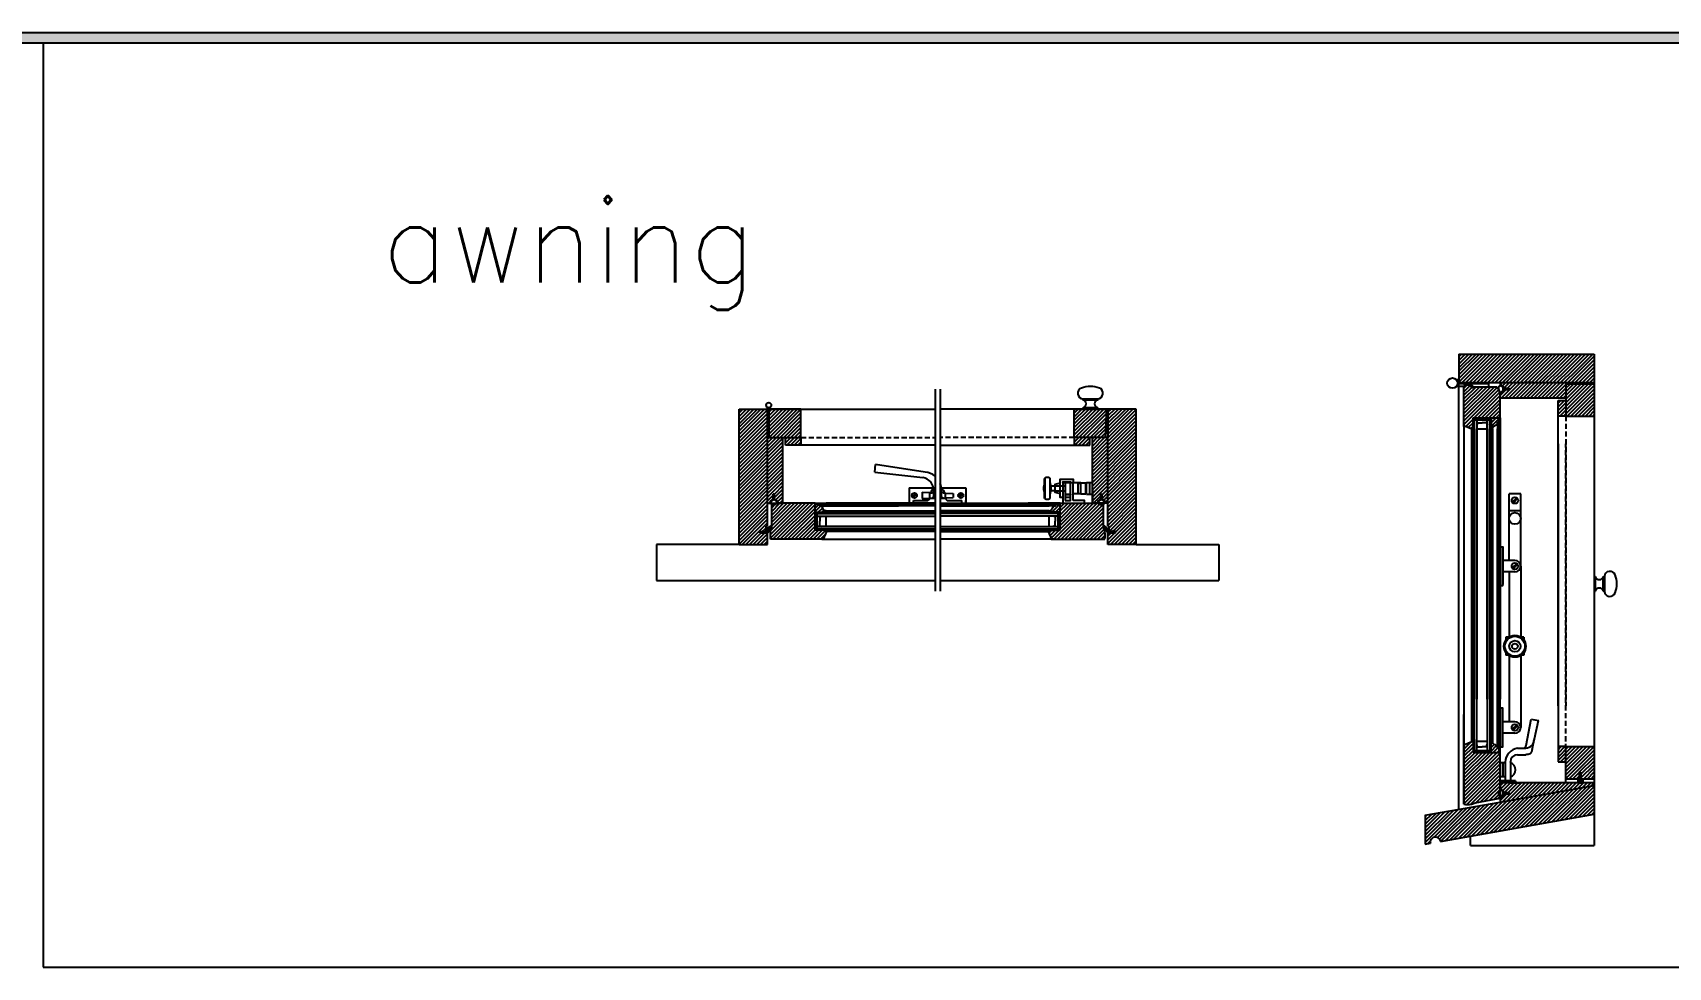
# Model space of a CAD drawing. Header units: inches. Extents: x 1985 to 11287, y 379 to 3234.
# Drawn here: x 8912.1 to 8991.4, y 1467.2 to 1512.5 of the extents above; entities that cross this region are included whole.
import ezdxf

# ---------------------------------------------------------------- set-up
doc = ezdxf.new("R2010")
doc.units = ezdxf.units.IN
doc.header["$MEASUREMENT"] = 0
doc.linetypes.add('HIDDEN', pattern=[0.375, 0.25, -0.125])
for name, color, linetype in [('detail 99', 30, 'CONTINUOUS'), ('glass 99', 6, 'CONTINUOUS'), ('glazing tape 99', 7, 'CONTINUOUS'), ('hardware 99', 94, 'CONTINUOUS'), ('hatch 99', 1, 'CONTINUOUS'), ('screen 99', 4, 'CONTINUOUS'), ('separation 99', 3, 'CONTINUOUS'), ('weatherstripping 99', 5, 'CONTINUOUS'), ('wood detail 99', 7, 'CONTINUOUS')]:
    doc.layers.add(name, color=color, linetype=linetype)
doc.styles.get("Standard").update_dxf_attribs({"font": 'txt.shx', "width": 0.8})
pattern_1 = [(45, (8568.73304, 1927.68147), (-0.088388348, 0.088388348), [])]

msp = doc.modelspace()

# ---------------------------------------------------------------- hatches: boundary and pattern name
at = {"layer": 'glazing tape 99'}
h = msp.add_hatch(color=256, dxfattribs=at)
h.paths.add_polyline_path([(8981.984291, 1493.281457), (8981.921791, 1493.281457), (8981.921791, 1493.817172), (8981.984291, 1493.817172)])
h.paths.add_polyline_path([(8982.796791, 1493.281457), (8982.734291, 1493.281457), (8982.734291, 1493.817172), (8982.796791, 1493.817172)])
h = msp.add_hatch(color=256, dxfattribs=at)
h.paths.add_polyline_path([(8950.568414, 1489.244117), (8950.068414, 1489.244117), (8950.068414, 1489.181617), (8950.12645, 1489.181617), (8950.568414, 1489.181617)])
h.paths.add_polyline_path([(8950.595214, 1488.431617), (8950.12645, 1488.431617), (8950.095214, 1488.431617), (8950.095214, 1488.369117), (8950.595214, 1488.369117)])
h = msp.add_hatch(color=256, dxfattribs=at)
h.paths.add_polyline_path([(8961.871927, 1489.244117), (8961.371927, 1489.244117), (8961.371927, 1489.181617), (8961.813892, 1489.181617), (8961.871927, 1489.181617)])
h.paths.add_polyline_path([(8961.845127, 1488.431617), (8961.813892, 1488.431617), (8961.345127, 1488.431617), (8961.345127, 1488.369117), (8961.845127, 1488.369117)])
h = msp.add_hatch(color=256, dxfattribs=at)
h.paths.add_polyline_path([(8981.984291, 1478.131575), (8981.921791, 1478.131575), (8981.921791, 1477.595861), (8981.984291, 1477.595861)])
h.paths.add_polyline_path([(8982.796791, 1478.131575), (8982.734291, 1478.131575), (8982.734291, 1477.595861), (8982.796791, 1477.595861)])
at = {"layer": 'hatch 99'}
h = msp.add_hatch(dxfattribs=at)
h.set_pattern_fill('ANSI31', color=256, style=0)
h.set_pattern_definition(pattern_1)
h.paths.add_polyline_path([(8987.796791, 1496.906457), (8981.234291, 1496.906457), (8981.234291, 1495.531457), (8987.796791, 1495.531457)])
h.paths.add_polyline_path([(8986.421791, 1495.531457), (8983.234291, 1495.531457), (8983.234291, 1495.406457, -0.365977382), (8983.419169, 1495.250207), (8983.671791, 1495.250207), (8983.671791, 1495.187707), (8983.419169, 1495.187707, -0.365977382), (8983.234291, 1495.031457), (8983.234291, 1494.781457), (8986.421791, 1494.781457)])
h.paths.add_polyline_path([(8983.234291, 1494.947766, 0.060097207), (8983.219948, 1495.066666, -0.177474085), (8983.186979, 1495.094293, -0.13232149), (8983.153681, 1495.220002, 0.068181273), (8983.06501, 1495.322766), (8981.928081, 1495.322766, -0.358681487), (8981.926119, 1495.302522), (8981.914153, 1495.290556, -0.35180203), (8981.894236, 1495.28838), (8981.709468, 1495.406216, 0.033177957), (8981.664095, 1495.404838, 0.035496617), (8981.484291, 1495.387772), (8981.484291, 1493.442172), (8981.859291, 1493.281457), (8981.921791, 1493.281457), (8981.921791, 1493.817172), (8983.234291, 1493.817172)])
h.paths.add_polyline_path([(8983.171791, 1493.817172), (8982.796791, 1493.817172), (8982.796791, 1493.281457), (8982.859291, 1493.281457, -0.375199902), (8982.984291, 1493.437707, 0.350781059), (8983.109291, 1493.580835), (8983.109291, 1493.593957), (8983.171791, 1493.593957)])
h = msp.add_hatch(dxfattribs=at)
h.set_pattern_fill('ANSI31', color=256, style=0)
h.set_pattern_definition(pattern_1)
h.paths.add_polyline_path([(8987.796791, 1495.468957), (8986.421791, 1495.468957), (8986.421791, 1493.906457), (8987.796791, 1493.906457)])
h.paths.add_polyline_path([(8986.421791, 1494.656457), (8986.046791, 1494.656457), (8986.046791, 1493.906457), (8986.421791, 1493.906457)])
h = msp.add_hatch(dxfattribs=at)
h.set_pattern_fill('ANSI31', color=256, style=0)
h.set_pattern_definition(pattern_1)
h.paths.add_polyline_path([(8948.470214, 1492.869117), (8947.720214, 1492.869117), (8947.720214, 1489.681617), (8947.845214, 1489.681617, -0.365977382), (8948.001464, 1489.866495), (8948.001464, 1490.119117), (8948.063964, 1490.119117), (8948.063964, 1489.866495, -0.365977382), (8948.220214, 1489.681617), (8948.470214, 1489.681617)])
h.paths.add_polyline_path([(8947.720214, 1494.244117), (8946.345214, 1494.244117), (8946.345214, 1487.681617), (8947.720214, 1487.681617), (8947.720214, 1488.244117), (8947.345214, 1488.244117), (8947.345214, 1488.314117), (8947.657714, 1488.314117), (8947.657714, 1488.564117), (8947.720214, 1488.564117)])
h = msp.add_hatch(dxfattribs=at)
h.set_pattern_fill('ANSI31', color=256, style=0)
h.set_pattern_definition(pattern_1)
h.paths.add_polyline_path([(8949.345214, 1492.869117), (8948.595214, 1492.869117), (8948.595214, 1492.494117), (8949.345214, 1492.494117)])
h.paths.add_polyline_path([(8949.345214, 1494.244117), (8947.782714, 1494.244117), (8947.782714, 1492.869117), (8948.470214, 1492.869117), (8949.345214, 1492.869117)])
h = msp.add_hatch(dxfattribs=at)
h.set_pattern_fill('ANSI31', color=256, style=0)
h.set_pattern_definition(pattern_1)
h.paths.add_polyline_path([(8964.15764, 1494.244117), (8963.595127, 1494.244117), (8962.595127, 1494.244117), (8962.595127, 1492.869117), (8964.08558, 1492.869117)])
h.paths.add_polyline_path([(8963.345127, 1492.869117), (8962.595127, 1492.869117), (8962.595127, 1492.494117), (8963.345127, 1492.494117)])
h = msp.add_hatch(dxfattribs=at)
h.set_pattern_fill('ANSI31', color=256, style=0)
h.set_pattern_definition(pattern_1)
h.paths.add_polyline_path([(8964.220127, 1492.869117), (8963.470127, 1492.869117), (8963.470127, 1489.681617), (8963.720127, 1489.681617, -0.365977382), (8963.876377, 1489.866495), (8963.876377, 1490.119117), (8963.938877, 1490.119117), (8963.938877, 1489.866495, -0.365977382), (8964.095127, 1489.681617), (8964.220127, 1489.681617)])
h.paths.add_polyline_path([(8965.595127, 1494.244117), (8964.220127, 1494.244117), (8964.220127, 1488.564117), (8964.282627, 1488.564117), (8964.282627, 1488.314117), (8964.595127, 1488.314117), (8964.595127, 1488.244117), (8964.220127, 1488.244117), (8964.220127, 1487.681617), (8965.595127, 1487.681617)])
h = msp.add_hatch(dxfattribs=at)
h.set_pattern_fill('ANSI31', color=256, style=0)
h.set_pattern_definition(pattern_1)
h.paths.add_polyline_path([(8950.255914, 1489.556617), (8950.255914, 1489.619117), (8950.0327, 1489.619117), (8950.0327, 1489.244117), (8950.568414, 1489.244117), (8950.568414, 1489.306617, -0.375199902), (8950.412164, 1489.431617, 0.375199902)], flags=17)
h.paths.add_polyline_path([(8950.0327, 1489.681617), (8948.157714, 1489.681617), (8947.927205, 1489.681617), (8947.927205, 1488.490583, 0.140663333), (8947.846833, 1488.111421, 0.035496617), (8947.8639, 1487.931617), (8950.4345, 1487.931617), (8950.595214, 1488.306617), (8950.595214, 1488.369117), (8950.0327, 1488.369117)])
h = msp.add_hatch(dxfattribs=at)
h.set_pattern_fill('ANSI31', color=256, style=0)
h.set_pattern_definition(pattern_1)
h.paths.add_polyline_path([(8964.011422, 1489.681617), (8963.470127, 1489.681617), (8963.370127, 1489.681617), (8961.907642, 1489.681617), (8961.907642, 1488.369117), (8961.345127, 1488.369117), (8961.345127, 1488.306617), (8961.505842, 1487.931617), (8961.586199, 1487.931617), (8964.076442, 1487.931617, 0.035496617), (8964.093508, 1488.111421, 0.141983173), (8964.011422, 1488.49379)])
h.paths.add_polyline_path([(8961.907642, 1489.619117), (8961.684427, 1489.619117), (8961.684427, 1489.556617), (8961.671305, 1489.556617, 0.350781059), (8961.528177, 1489.431617, -0.375199902), (8961.371927, 1489.306617), (8961.371927, 1489.244117), (8961.907642, 1489.244117)], flags=17)
h = msp.add_hatch(dxfattribs=at)
h.set_pattern_fill('ANSI31', color=256, style=0)
h.set_pattern_definition(pattern_1)
h.paths.add_polyline_path([(8986.421791, 1477.883708), (8986.046791, 1477.883708), (8986.046791, 1477.133708), (8986.421791, 1477.133708)])
h.paths.add_polyline_path([(8987.796791, 1477.883708), (8986.421791, 1477.883708), (8986.421791, 1476.321208), (8987.061407, 1476.321208), (8987.061407, 1476.633704), (8987.155407, 1476.633704), (8987.155407, 1476.321208), (8987.796791, 1476.321208)])
h.paths.add_polyline_path([(8987.796791, 1475.994598), (8987.796791, 1476.127624), (8983.234291, 1476.127624), (8983.234291, 1475.815124, -0.365977382), (8983.419169, 1475.658874), (8983.671791, 1475.658874), (8983.671791, 1475.596374), (8983.419169, 1475.596374, -0.365977382), (8983.234291, 1475.440124), (8983.234291, 1475.190106)])
h.paths.add_polyline_path([(8987.796791, 1475.994598), (8983.234291, 1475.190106), (8979.609291, 1474.550921), (8979.609291, 1473.154709), (8979.853352, 1473.197744, -1), (8980.345756, 1473.284568), (8987.796791, 1474.598386)])
h.paths.add_polyline_path([(8983.234291, 1477.595861), (8981.921791, 1477.595861), (8981.921791, 1478.131575), (8981.859291, 1478.131575), (8981.484291, 1477.970861), (8981.484291, 1477.890504), (8981.484291, 1475.087919, 0.035496617), (8981.664095, 1475.070853, 0.12567906), (8982.027071, 1475.160467), (8983.234291, 1475.373332), (8983.234291, 1476.127624)])
h.paths.add_polyline_path([(8983.171791, 1477.819075), (8983.109291, 1477.819075), (8983.109291, 1477.832198, 0.350781055), (8982.984291, 1477.975325, -0.375199902), (8982.859291, 1478.131575), (8982.796791, 1478.131575), (8982.796791, 1477.595861), (8983.171791, 1477.595861)])
at = {"layer": 'separation 99'}
msp.add_hatch(color=256, dxfattribs=at).paths.add_polyline_path([(8870.077342, 1512.489951), (8870.077342, 1512.239951), (8870.077342, 1511.989951), (9066.39145, 1511.989951), (9066.39145, 1512.489951)])
at = {"layer": 'weatherstripping 99'}
h = msp.add_hatch(dxfattribs=at)
h.set_pattern_fill('HONEY', color=256, scale=0.25, angle=-90, style=0)
h.set_pattern_definition([(270, (9314.881512, 1813.383389), (0.0270632937, -0.046875), [0.03125, -0.0625]), (30, (9314.881512, 1813.383389), (0.027063294, 0.0468749999), [0.03125, -0.0625]), (330, (9314.881512, 1813.383389), (0.0541265877, -1e-10), [-0.0625, 0.03125])])
h.paths.add_polyline_path([(8981.800947, 1495.48757, -0.622790253), (8981.80728, 1495.500457), (8981.922805, 1495.500457, 0.414213562), (8981.930805, 1495.508457), (8981.930805, 1495.523457, 0.414213562), (8981.922805, 1495.531457), (8981.619068, 1495.531457, 0.414213562), (8981.611068, 1495.523457), (8981.611068, 1495.477744, 0.256161577), (8981.618465, 1495.464254), (8981.894236, 1495.28838, 0.35180203), (8981.914153, 1495.290556), (8981.926119, 1495.302522, 0.377155593), (8981.927472, 1495.323611)])
h = msp.add_hatch(dxfattribs=at)
h.set_pattern_fill('HONEY', color=256, scale=0.25, style=0)
h.set_pattern_definition([(180, (9368.434664, 1228.762772), (-0.046875, 0.0270632938), [0.03125, -0.0625]), (60, (9368.434664, 1228.762772), (0.0468749999, 0.027063294), [0.03125, -0.0625]), (120, (9368.434664, 1228.762772), (-1e-10, 0.0541265877), [-0.0625, 0.03125])])
h.paths.add_polyline_path([(8947.663939, 1488.404921, 0.232445164), (8947.657714, 1488.392254), (8947.657714, 1488.322617, -0.414213562), (8947.641714, 1488.306617), (8947.524714, 1488.306617), (8947.451671, 1488.338117), (8947.410592, 1488.279242, 0.153488459), (8947.407714, 1488.270087), (8947.407714, 1488.260117, 0.414213562), (8947.423714, 1488.244117), (8947.711441, 1488.244117, 0.256161577), (8947.724931, 1488.251514), (8947.900806, 1488.527285, 0.35180203), (8947.898629, 1488.547202), (8947.886663, 1488.559168, 0.377155593), (8947.865575, 1488.560521)])
h = msp.add_hatch(dxfattribs=at)
h.set_pattern_fill('HONEY', color=256, scale=0.25, style=0)
h.set_pattern_definition([(7e-15, (8543.505678, 1228.762772), (0.046875, 0.0270632938), [0.03125, -0.0625]), (120, (8543.505678, 1228.762772), (-0.0468749999, 0.027063294), [0.03125, -0.0625]), (60, (8543.505678, 1228.762772), (1e-10, 0.0541265877), [-0.0625, 0.03125])])
h.paths.add_polyline_path([(8964.276402, 1488.404921, -0.232445164), (8964.282627, 1488.392254), (8964.282627, 1488.322617, 0.414213562), (8964.298627, 1488.306617), (8964.415627, 1488.306617), (8964.488671, 1488.338117), (8964.529749, 1488.279242, -0.153488459), (8964.532627, 1488.270087), (8964.532627, 1488.260117, -0.414213562), (8964.516627, 1488.244117), (8964.2289, 1488.244117, -0.256161577), (8964.21541, 1488.251514), (8964.039536, 1488.527285, -0.35180203), (8964.041712, 1488.547202), (8964.053678, 1488.559168, -0.377155593), (8964.074767, 1488.560521)])
msp.add_hatch(color=256, dxfattribs=at).paths.add_polyline_path([(8986.998907, 1476.290204), (8986.998907, 1476.321177), (8987.094428, 1476.321196), (8987.124155, 1476.354786), (8987.124155, 1476.41458), (8987.061907, 1476.371043), (8987.061907, 1476.39934), (8987.124155, 1476.442876), (8987.124155, 1476.521765), (8987.061907, 1476.478229), (8987.061907, 1476.506526), (8987.140655, 1476.57305), (8987.155407, 1476.57305), (8987.155407, 1476.321208), (8987.248907, 1476.321226), (8987.248907, 1476.290204)])
h = msp.add_hatch(dxfattribs=at)
h.set_pattern_fill('ANSI36', color=256, scale=0.125, angle=405, style=0)
h.set_pattern_definition([(270, (10577.220859, 1288.497795), (-0.015625, -0.02734375), [0.0390625, -0.0078125, 0, -0.0078125])])
h.paths.add_polyline_path([(8986.998907, 1476.135764), (8986.998907, 1476.290204), (8987.248907, 1476.290204), (8987.248907, 1476.122662)])

# ---------------------------------------------------------------- linework, layer by layer
at = {"layer": 'glass 99'}
for p, q in [((8981.984291, 1493.723422), (8981.984291, 1480.174339)), ((8981.984291, 1493.187707), (8981.984291, 1493.723422)), ((8981.984291, 1493.723422), (8982.734291, 1493.723422)), ((8982.109291, 1493.723422), (8982.109291, 1480.174339)), ((8982.609291, 1480.174339), (8982.609291, 1493.723422)), ((8982.734291, 1480.174339), (8982.734291, 1493.723422)), ((8981.984291, 1477.689611), (8981.984291, 1493.187707)), ((8982.139283, 1493.581552), (8982.109291, 1493.473769)), ((8982.109291, 1477.689611), (8982.109291, 1493.281457)), ((8982.109291, 1493.281457), (8982.609291, 1493.281457)), ((8982.139283, 1493.581552), (8982.359291, 1493.581552)), ((8982.5793, 1493.581552), (8982.359291, 1493.581552)), ((8982.5793, 1493.581552), (8982.609291, 1493.473769)), ((8982.609291, 1493.281457), (8982.609291, 1477.689611)), ((8982.734291, 1493.187707), (8982.734291, 1477.689611)), ((8981.984291, 1478.225325), (8981.984291, 1477.689611)), ((8982.609291, 1478.131575), (8982.109291, 1478.131575)), ((8982.139283, 1477.867195), (8982.109291, 1477.974978)), ((8982.139283, 1477.867195), (8982.359291, 1477.867195)), ((8982.5793, 1477.867195), (8982.359291, 1477.867195)), ((8982.5793, 1477.867195), (8982.609291, 1477.974978)), ((8981.984291, 1477.689611), (8982.734291, 1477.689611))]:
    msp.add_line(p, q, dxfattribs=at)
at = {"layer": 'glass 99', "color": 6}
for p, q in [((8950.12645, 1489.181617), (8955.845171, 1489.181617)), ((8950.12645, 1488.431617), (8950.12645, 1489.181617)), ((8950.12645, 1489.056617), (8955.845171, 1489.056617)), ((8950.268319, 1489.026626), (8950.376102, 1489.056617)), ((8950.268319, 1489.026626), (8950.268319, 1488.806617)), ((8950.568414, 1488.556617), (8950.568414, 1489.056617)), ((8961.813892, 1489.181617), (8956.095171, 1489.181617)), ((8961.813892, 1489.056617), (8956.095171, 1489.056617)), ((8961.371927, 1488.556617), (8961.371927, 1489.056617)), ((8961.672022, 1489.026626), (8961.564239, 1489.056617)), ((8961.672022, 1489.026626), (8961.672022, 1488.806617)), ((8961.813892, 1488.431617), (8961.813892, 1489.181617)), ((8955.845171, 1488.556617), (8950.12645, 1488.556617)), ((8955.845171, 1488.431617), (8950.12645, 1488.431617)), ((8950.268319, 1488.586608), (8950.268319, 1488.806617)), ((8950.268319, 1488.586608), (8950.376102, 1488.556617)), ((8956.095171, 1488.556617), (8961.813892, 1488.556617)), ((8956.095171, 1488.431617), (8961.813892, 1488.431617)), ((8961.672022, 1488.586608), (8961.564239, 1488.556617)), ((8961.672022, 1488.586608), (8961.672022, 1488.806617))]:
    msp.add_line(p, q, dxfattribs=at)
at = {"layer": 'hardware 99', "color": 94}
for p, q in [((8981.234291, 1495.656457), (8981.144961, 1495.656457)), ((8981.484291, 1495.343957), (8981.144961, 1495.343957)), ((8981.234291, 1495.531457), (8981.16983, 1495.531457)), ((8982.66983, 1495.468957), (8981.16983, 1495.468957)), ((8981.232725, 1495.468957), (8981.192424, 1495.343957)), ((8982.66983, 1495.468957), (8982.66983, 1495.322766)), ((8963.017034, 1494.744117), (8963.735734, 1494.744117)), ((8963.017034, 1494.681617), (8963.017034, 1494.744117)), ((8963.735734, 1494.681617), (8963.017034, 1494.681617)), ((8963.735734, 1494.681617), (8963.735734, 1494.744117)), ((8947.720214, 1494.244117), (8947.720214, 1494.322967)), ((8947.720214, 1494.244117), (8947.782714, 1494.244117)), ((8947.782714, 1494.244117), (8947.782714, 1494.306273)), ((8947.845214, 1494.244117), (8947.845214, 1494.322967)), ((8963.735734, 1494.306617), (8963.017034, 1494.306617)), ((8963.017034, 1494.244117), (8963.017034, 1494.306617)), ((8963.735734, 1494.244117), (8963.735734, 1494.306617)), ((8947.720214, 1493.556617), (8947.782714, 1493.556617)), ((8952.925222, 1491.181617), (8952.965575, 1491.556617)), ((8955.358282, 1491.189952), (8952.965575, 1491.556617)), ((8952.925222, 1491.181617), (8955.258956, 1490.923355)), ((8961.157627, 1489.915992), (8961.157627, 1490.884742)), ((8961.157627, 1490.884742), (8961.173252, 1490.884742)), ((8961.173252, 1490.900367), (8961.173252, 1489.900367)), ((8961.407627, 1490.900367), (8961.407627, 1489.900367)), ((8961.423252, 1490.884742), (8961.407627, 1490.884742)), ((8961.423252, 1489.915992), (8961.423252, 1490.884742)), ((8961.454502, 1490.536583), (8961.454502, 1490.264151)), ((8961.657627, 1490.525367), (8962.157627, 1490.525367)), ((8962.032627, 1490.681617), (8962.032627, 1489.806617)), ((8962.032627, 1490.681617), (8962.157627, 1490.681617)), ((8962.157627, 1490.681617), (8962.157627, 1489.806617)), ((8962.157627, 1490.681617), (8962.407627, 1490.681617)), ((8962.407627, 1490.681617), (8962.532627, 1490.681617)), ((8962.532627, 1489.806617), (8962.532627, 1490.681617)), ((8962.907627, 1490.665992), (8962.532627, 1490.665992)), ((8962.782627, 1490.150367), (8962.782627, 1490.650367)), ((8962.782627, 1490.650367), (8962.907627, 1490.650367)), ((8962.907627, 1490.134742), (8962.907627, 1490.665992)), ((8962.907627, 1490.665992), (8963.157627, 1490.665992)), ((8963.157627, 1490.134742), (8963.157627, 1490.665992)), ((8963.188877, 1490.650367), (8963.157627, 1490.650367)), ((8963.188877, 1490.119117), (8963.188877, 1490.681617)), ((8963.188877, 1490.681617), (8963.470127, 1490.681617)), ((8963.345127, 1490.119117), (8963.345127, 1490.681617)), ((8954.595171, 1490.431617), (8955.845171, 1490.431617)), ((8954.595171, 1490.431617), (8954.595171, 1489.681617)), ((8954.908655, 1490.164296), (8954.737492, 1489.993132)), ((8954.952849, 1490.120102), (8954.781686, 1489.948938)), ((8954.798671, 1489.681617), (8954.798671, 1489.806617)), ((8954.798671, 1489.806617), (8955.454671, 1489.806617)), ((8955.220171, 1490.212867), (8955.631293, 1490.195668)), ((8955.220171, 1490.212867), (8955.220171, 1489.900367)), ((8955.220171, 1489.900367), (8955.578609, 1489.915362)), ((8955.579671, 1489.931617), (8955.845171, 1489.931617)), ((8955.595171, 1490.181617), (8955.69379, 1490.181617)), ((8955.595171, 1489.931617), (8955.595171, 1490.181617)), ((8955.782671, 1490.02001), (8955.782671, 1490.306617)), ((8956.095171, 1490.431617), (8957.345171, 1490.431617)), ((8956.095171, 1489.931617), (8956.360671, 1489.931617)), ((8956.157671, 1490.02001), (8956.157671, 1490.306617)), ((8956.246551, 1490.181617), (8956.345171, 1490.181617)), ((8956.345171, 1489.931617), (8956.345171, 1490.181617)), ((8956.345171, 1490.165805), (8956.720171, 1490.150117)), ((8956.345171, 1489.94743), (8956.720171, 1489.963117)), ((8956.485671, 1489.806617), (8957.141671, 1489.806617)), ((8956.720171, 1490.150117), (8956.720171, 1489.963117)), ((8957.158655, 1490.164296), (8956.987492, 1489.993132)), ((8957.202849, 1490.120102), (8957.031686, 1489.948938)), ((8957.141671, 1489.681617), (8957.141671, 1489.806617)), ((8957.345171, 1490.431617), (8957.345171, 1489.681617)), ((8957.345171, 1489.681617), (8957.345171, 1489.806617)), ((8961.157627, 1489.915992), (8961.173252, 1489.915992)), ((8961.423252, 1489.915992), (8961.407627, 1489.915992)), ((8961.657627, 1490.275367), (8962.157627, 1490.275367)), ((8962.032627, 1489.806617), (8962.032627, 1489.681617)), ((8962.157627, 1490.119117), (8962.407627, 1490.119117)), ((8962.907627, 1490.134742), (8962.532627, 1490.134742)), ((8962.782627, 1490.150367), (8962.907627, 1490.150367)), ((8962.907627, 1490.134742), (8963.157627, 1490.134742)), ((8963.188877, 1490.150367), (8963.157627, 1490.150367)), ((8963.188877, 1490.119117), (8963.470127, 1490.119117)), ((8963.470127, 1490.431617), (8963.470127, 1489.681617)), ((8983.671791, 1487.76745), (8983.671791, 1490.127537)), ((8984.234291, 1490.127537), (8983.671791, 1490.127537)), ((8984.039197, 1489.945387), (8983.822691, 1489.728881)), ((8984.083392, 1489.901193), (8983.866885, 1489.684687)), ((8984.234291, 1487.76745), (8984.234291, 1490.127537)), ((8961.907642, 1489.681617), (8963.188842, 1489.681617)), ((8963.370127, 1489.681617), (8963.470127, 1489.681617)), ((8984.234291, 1489.315037), (8983.671791, 1489.315037)), ((8983.671791, 1486.908787), (8983.671791, 1487.76745)), ((8984.234291, 1486.627537), (8984.234291, 1487.76745)), ((8983.953041, 1486.908787), (8983.359291, 1486.908787)), ((8984.039197, 1486.757887), (8983.822691, 1486.541381)), ((8984.083392, 1486.713693), (8983.866885, 1486.497187)), ((8984.234291, 1486.627537), (8984.234291, 1483.194444)), ((8983.953041, 1486.346287), (8983.359291, 1486.346287)), ((8983.671791, 1486.346287), (8983.671791, 1483.194444)), ((8987.796791, 1486.129403), (8987.859291, 1486.129403)), ((8987.859291, 1485.410703), (8987.859291, 1486.129403)), ((8988.234291, 1485.410703), (8988.234291, 1486.129403)), ((8988.234291, 1486.129403), (8988.296791, 1486.129403)), ((8988.296791, 1486.129403), (8988.296791, 1485.410703)), ((8987.796791, 1485.410703), (8987.859291, 1485.410703)), ((8988.234291, 1485.410703), (8988.296791, 1485.410703)), ((8983.651677, 1483.181251), (8983.515541, 1483.181251)), ((8983.515541, 1483.181251), (8983.515541, 1483.045115)), ((8984.390541, 1483.181251), (8984.254405, 1483.181251)), ((8984.390541, 1483.181251), (8984.390541, 1483.045115)), ((8983.515541, 1482.442386), (8983.515541, 1482.306251)), ((8983.651677, 1482.306251), (8983.515541, 1482.306251)), ((8983.671791, 1482.293057), (8983.671791, 1480.053136)), ((8984.234291, 1482.293057), (8984.234291, 1480.053136)), ((8984.390541, 1482.306251), (8984.254405, 1482.306251)), ((8984.390541, 1482.442386), (8984.390541, 1482.306251)), ((8983.671791, 1480.053136), (8983.671791, 1479.087501)), ((8984.234291, 1480.053136), (8984.234291, 1478.806251)), ((8983.953041, 1479.087501), (8983.359291, 1479.087501)), ((8984.039197, 1478.936601), (8983.822691, 1478.720094)), ((8984.083392, 1478.892407), (8983.866885, 1478.6759)), ((8984.499788, 1477.928785), (8984.734291, 1479.208215)), ((8984.734291, 1479.208215), (8985.103147, 1479.140608)), ((8984.785312, 1477.731553), (8985.103147, 1479.140608)), ((8983.953041, 1478.525001), (8983.359291, 1478.525001)), ((8984.078041, 1477.799159), (8984.47603, 1477.799159)), ((8983.234291, 1477.096409), (8983.234291, 1476.408909)), ((8983.484291, 1477.096409), (8983.234291, 1477.096409)), ((8983.359291, 1477.096409), (8983.359291, 1476.408909)), ((8983.484291, 1477.127659), (8983.484291, 1476.227624)), ((8983.734291, 1477.127659), (8983.734291, 1477.144286)), ((8983.734291, 1477.127659), (8983.734291, 1476.227624)), ((8984.078041, 1477.488036), (8984.47603, 1477.488036)), ((8983.484291, 1476.408909), (8983.234291, 1476.408909)), ((8983.984291, 1476.227624), (8983.234291, 1476.227624)), ((8983.984291, 1476.227624), (8983.984291, 1476.127624)), ((8983.984291, 1476.127624), (8983.234291, 1476.127624)), ((8983.671791, 1476.127624), (8984.234291, 1476.127624))]:
    msp.add_line(p, q, dxfattribs=at)
for points in [[(8961.454502, 1490.525367), (8961.657627, 1490.525367)], [(8961.907627, 1490.650367), (8961.657627, 1490.587867), (8961.657627, 1490.212867), (8961.907627, 1490.150367)], [(8962.032627, 1489.962867), (8961.907627, 1489.962867), (8961.907627, 1490.837867), (8962.532627, 1490.837867), (8962.532627, 1490.681617)], [(8962.032627, 1490.681617), (8962.032627, 1490.712867), (8962.407627, 1490.712867), (8962.407627, 1490.681617)], [(8962.032627, 1490.681617), (8962.032627, 1489.681617), (8963.095127, 1489.681617), (8963.095127, 1489.806617), (8962.532627, 1489.806617)], [(8962.157627, 1489.806617), (8962.407627, 1489.806617), (8962.407627, 1490.681617)], [(8961.657627, 1490.275367), (8961.454502, 1490.275367)], [(8962.407627, 1490.119117), (8962.407627, 1490.087867), (8962.157627, 1490.087867)], [(8962.407627, 1489.962867), (8962.157627, 1489.962867)], [(8983.234291, 1485.737624), (8983.234291, 1487.565037), (8983.359291, 1487.565037), (8983.359291, 1485.737624)], [(8983.234291, 1487.51745), (8983.234291, 1485.690037), (8983.359291, 1485.690037), (8983.359291, 1487.51745)]]:
    msp.add_lwpolyline(points, dxfattribs=at)
msp.add_lwpolyline([(8983.234291, 1479.743751), (8983.234291, 1477.868751), (8983.359291, 1477.868751), (8983.359291, 1479.743751)], close=True, dxfattribs=at)
for centre, radius in [((8980.921791, 1495.500207), 0.25), ((8947.782714, 1494.431617), 0.125344), ((8954.845171, 1490.056617), 0.125), ((8957.095171, 1490.056617), 0.125), ((8983.953041, 1489.815037), 0.15625), ((8983.953041, 1488.940037), 0.28125), ((8983.953041, 1486.627537), 0.15625), ((8983.953041, 1482.743751), 0.53125), ((8983.953041, 1482.743751), 0.5), ((8983.953041, 1482.743751), 0.484375), ((8983.953041, 1482.743751), 0.272431), ((8983.953041, 1482.743751), 0.136216), ((8983.953041, 1478.806251), 0.15625)]:
    msp.add_circle(centre, radius, dxfattribs=at)
for centre, radius, start, end in [((8963.376383, 1494.016804), 1.321014, 70.73395118, 109.2685604), ((8981.144961, 1495.718957), 0.0625, 224.427004, 270), ((8981.144961, 1495.281457), 0.0625, 90, 135.572996), ((8962.982659, 1494.494117), 0.190625, 280.38885782, 79.61114218), ((8963.770109, 1494.494117), 0.190625, 100.38885782, 259.61114218), ((8955.157671, 1490.306617), 0.625, 360, 80.67375008), ((8955.277593, 1490.313554), 0.880105, 49.84200543, 84.7396651), ((8955.277593, 1490.313554), 0.880105, 359.54841088, 21.72755219), ((8961.407627, 1490.400367), 0.3125, 154.15806724, 205.84193276), ((8960.845127, 1490.672798), 0.3125, 334.15806724, 0), ((8961.29044, 1490.696265), 0.235352, 60.13716564, 119.86283436), ((8961.735752, 1490.672798), 0.3125, 180, 205.84193276), ((8955.454671, 1489.931617), 0.125, 270, 360), ((8955.970171, 1490.070289), 0.361328, 121.99448223, 162.05474677), ((8955.970171, 1490.070289), 0.361328, 17.94525323, 59.25022404), ((8956.485671, 1489.931617), 0.125, 180, 270), ((8960.845127, 1490.127936), 0.3125, 0, 25.84193276), ((8961.29044, 1490.104469), 0.235352, 240.13716564, 299.86283436), ((8961.735752, 1490.127936), 0.3125, 154.15806724, 180), ((8983.953041, 1486.627537), 0.28125, 270, 90), ((8988.046791, 1486.163778), 0.190625, 190.38885782, 349.61114218), ((8987.569478, 1485.770054), 1.321014, 340.73395118, 19.2685604), ((8988.046791, 1485.376328), 0.190625, 10.38885782, 169.61114218), ((8983.953041, 1478.806251), 0.28125, 270, 90), ((8984.193326, 1477.098972), 0.709615, 99.34978414, 177.68305882), ((8984.078041, 1477.144286), 0.34375, 90, 180), ((8983.622963, 1476.752659), 0.361328, 287.94525323, 72.05474677)]:
    msp.add_arc(centre, radius, start, end, dxfattribs=at)
for centre, major_axis, start_param, end_param in [((8963.017034, 1495.010367), (0, 0.26625), 0.311326957, 3.141592654), ((8963.735734, 1495.010367), (0, 0.26625), 3.141592654, 5.972092722), ((8988.563041, 1486.129403), (-0.26625, 0), 3.45291961, 6.283185307), ((8988.563041, 1485.410703), (-0.26625, 0), 0, 2.830500068)]:
    msp.add_ellipse(centre, major_axis=major_axis, ratio=0.938967136, start_param=start_param, end_param=end_param, dxfattribs=at)
for points in [[(8955.69379, 1490.181617), (8955.760765, 1490.210218), (8955.782671, 1490.27001)], [(8955.69379, 1489.931617), (8955.760765, 1489.960218), (8955.782671, 1490.02001)], [(8956.246551, 1490.181617), (8956.179577, 1490.210218), (8956.157671, 1490.27001)], [(8956.246551, 1489.931617), (8956.179577, 1489.960218), (8956.157671, 1490.02001)], [(8984.366825, 1477.799159), (8984.46345, 1477.839839), (8984.499788, 1477.928785)], [(8984.47603, 1477.799159), (8984.766869, 1477.930694), (8984.898879, 1478.235027)], [(8984.785312, 1477.731553), (8984.690529, 1477.532094), (8984.47603, 1477.488036)]]:
    msp.add_spline(points, degree=3, dxfattribs=at)
at = {"layer": 'screen 99', "color": 4, "linetype": 'HIDDEN'}
for p, q in [((8986.421791, 1493.906457), (8986.421791, 1479.861801)), ((8949.345214, 1492.869117), (8955.845171, 1492.869117)), ((8962.595127, 1492.869117), (8956.095171, 1492.869117)), ((8986.421791, 1477.758708), (8986.421791, 1492.559221))]:
    msp.add_line(p, q, dxfattribs=at)
at = {"layer": 'separation 99'}
for p, q in [((9066.39145, 1512.489951), (8870.077342, 1512.489951)), ((9066.39145, 1511.989951), (8870.077342, 1511.989951)), ((8912.617716, 1511.989951), (8912.617716, 1467.180652)), ((8912.617716, 1467.180652), (9066.39145, 1467.180652))]:
    msp.add_line(p, q, dxfattribs=at)
at = {"layer": 'weatherstripping 99'}
for p, q in [((8981.611068, 1495.477744), (8981.611068, 1495.523457)), ((8981.894236, 1495.28838), (8981.618465, 1495.464254)), ((8981.619068, 1495.531457), (8981.922805, 1495.531457)), ((8981.800947, 1495.48757), (8981.927472, 1495.323611)), ((8981.922805, 1495.500457), (8981.80728, 1495.500457)), ((8981.914153, 1495.290556), (8981.926119, 1495.302522)), ((8981.930805, 1495.523457), (8981.930805, 1495.508457)), ((8983.671791, 1495.218957), (8983.390541, 1495.218957)), ((8948.032714, 1490.119117), (8948.032714, 1489.837867)), ((8963.907627, 1490.119117), (8963.907627, 1489.837867)), ((8947.407714, 1488.260117), (8947.407714, 1488.270087)), ((8947.410592, 1488.279242), (8947.451671, 1488.338117)), ((8947.423714, 1488.244117), (8947.711441, 1488.244117)), ((8947.451671, 1488.338117), (8947.524714, 1488.306617)), ((8947.524714, 1488.306617), (8947.641714, 1488.306617)), ((8947.657714, 1488.392254), (8947.657714, 1488.322617)), ((8947.663939, 1488.404921), (8947.865575, 1488.560521)), ((8947.900806, 1488.527285), (8947.724931, 1488.251514)), ((8947.898629, 1488.547202), (8947.886663, 1488.559168)), ((8964.039536, 1488.527285), (8964.21541, 1488.251514)), ((8964.041712, 1488.547202), (8964.053678, 1488.559168)), ((8964.276402, 1488.404921), (8964.074767, 1488.560521)), ((8964.516627, 1488.244117), (8964.2289, 1488.244117)), ((8964.282627, 1488.392254), (8964.282627, 1488.322617)), ((8964.415627, 1488.306617), (8964.298627, 1488.306617)), ((8964.488671, 1488.338117), (8964.415627, 1488.306617)), ((8964.529749, 1488.279242), (8964.488671, 1488.338117)), ((8964.532627, 1488.260117), (8964.532627, 1488.270087)), ((8986.998907, 1476.321177), (8987.094428, 1476.321196)), ((8986.998907, 1476.321177), (8986.998907, 1476.122662)), ((8987.248907, 1476.290204), (8986.998907, 1476.290204)), ((8987.140655, 1476.57305), (8987.061907, 1476.506526)), ((8987.124155, 1476.521765), (8987.061907, 1476.478229)), ((8987.061907, 1476.506526), (8987.061907, 1476.478229)), ((8987.124155, 1476.442876), (8987.061907, 1476.39934)), ((8987.124155, 1476.41458), (8987.061907, 1476.371043)), ((8987.061907, 1476.39934), (8987.061907, 1476.371043)), ((8987.094428, 1476.321196), (8987.124155, 1476.354786)), ((8987.124155, 1476.442876), (8987.124155, 1476.521765)), ((8987.124155, 1476.354786), (8987.124155, 1476.41458)), ((8987.140655, 1476.57305), (8987.155407, 1476.57305)), ((8987.155407, 1476.57305), (8987.140655, 1476.57305)), ((8987.155407, 1476.321208), (8987.155407, 1476.57305)), ((8987.155407, 1476.321208), (8987.248907, 1476.321226)), ((8987.248907, 1476.321226), (8987.248907, 1476.122662)), ((8983.671791, 1475.627624), (8983.390541, 1475.627624)), ((8987.248907, 1476.122662), (8986.998907, 1476.122662))]:
    msp.add_line(p, q, dxfattribs=at)
for centre, radius, start, end in [((8981.619068, 1495.523457), 0.008, 90, 180), ((8981.627068, 1495.477744), 0.016, 180, 237.47209795), ((8981.80728, 1495.492457), 0.008, 90, 217.65699188), ((8981.902839, 1495.30187), 0.016, 237.47209795, 315), ((8981.922805, 1495.523457), 0.008, 0, 90), ((8981.922805, 1495.508457), 0.008, 270, 0), ((8981.914805, 1495.313836), 0.016, 315, 37.65699188), ((8983.403679, 1495.218957), 0.25, 150.08871422, 209.91128578), ((8983.241154, 1495.312456), 0.0625, 85.80195244, 150.08871422), ((8983.234291, 1495.218957), 0.15625, 274.19804756, 85.80195244), ((8983.241154, 1495.125459), 0.0625, 209.91128578, 274.19804756), ((8947.939216, 1489.68848), 0.0625, 175.80195244, 240.08871422), ((8948.032714, 1489.681617), 0.15625, 4.19804756, 175.80195244), ((8948.126212, 1489.68848), 0.0625, 299.91128578, 4.19804756), ((8963.814129, 1489.68848), 0.0625, 175.80195244, 240.08871422), ((8963.907627, 1489.681617), 0.15625, 4.19804756, 175.80195244), ((8964.001126, 1489.68848), 0.0625, 299.91128578, 4.19804756), ((8948.032714, 1489.851005), 0.25, 240.08871422, 299.91128578), ((8963.907627, 1489.851005), 0.25, 240.08871422, 299.91128578), ((8947.423714, 1488.270087), 0.016, 145.09543751, 180), ((8947.423714, 1488.260117), 0.016, 180, 270), ((8947.641714, 1488.322617), 0.016, 270, 0), ((8947.673714, 1488.392254), 0.016, 127.65699188, 180), ((8947.711441, 1488.260117), 0.016, 270, 327.47209795), ((8947.87535, 1488.547854), 0.016, 45, 127.65699188), ((8947.887316, 1488.535888), 0.016, 327.47209795, 45), ((8964.053026, 1488.535888), 0.016, 135, 212.52790205), ((8964.064992, 1488.547854), 0.016, 52.34300812, 135), ((8964.2289, 1488.260117), 0.016, 212.52790205, 270), ((8964.266627, 1488.392254), 0.016, 0, 52.34300812), ((8964.298627, 1488.322617), 0.016, 180, 270), ((8964.516627, 1488.260117), 0.016, 270, 0), ((8964.516627, 1488.270087), 0.016, 0, 34.90456249), ((8983.403679, 1475.627624), 0.25, 150.08871422, 209.91128578), ((8983.241154, 1475.721122), 0.0625, 85.80195244, 150.08871422), ((8983.241154, 1475.534125), 0.0625, 209.91128578, 274.19804756), ((8983.234291, 1475.627624), 0.15625, 274.19804756, 85.80195244)]:
    msp.add_arc(centre, radius, start, end, dxfattribs=at)
at = {"layer": 'wood detail 99'}
for p, q in [((8981.234291, 1496.906457), (8981.234291, 1495.531457)), ((8981.234291, 1496.906457), (8987.796791, 1496.906457)), ((8987.796791, 1496.906457), (8987.796791, 1495.531457)), ((8981.234291, 1474.837452), (8981.234291, 1495.531457)), ((8981.234291, 1495.531457), (8987.796791, 1495.531457)), ((8981.484291, 1493.406457), (8981.484291, 1495.387772)), ((8981.921438, 1495.322766), (8983.06501, 1495.322766)), ((8983.234291, 1495.531457), (8984.859291, 1495.531457)), ((8983.234291, 1495.531457), (8983.234291, 1495.406457)), ((8984.859291, 1495.531457), (8984.484291, 1495.531457)), ((8986.421791, 1495.531457), (8986.421791, 1494.781457)), ((8986.421791, 1495.531457), (8986.421791, 1493.906457)), ((8986.421791, 1495.468957), (8987.796791, 1495.468957)), ((8987.796791, 1495.531457), (8987.796791, 1473.088587)), ((8955.845171, 1495.202785), (8955.845171, 1485.419388)), ((8956.095171, 1495.202785), (8956.095171, 1485.419388)), ((8983.234291, 1493.817172), (8983.234291, 1495.031457)), ((8983.234291, 1494.781457), (8986.421791, 1494.781457)), ((8986.046791, 1479.861801), (8986.046791, 1494.656457)), ((8986.046791, 1494.656457), (8986.421791, 1494.656457)), ((8946.345214, 1487.681617), (8946.345214, 1494.244117)), ((8946.345214, 1494.244117), (8947.720214, 1494.244117)), ((8947.720214, 1494.244117), (8947.720214, 1492.869117)), ((8947.720214, 1488.564117), (8947.720214, 1494.244117)), ((8947.782714, 1494.244117), (8955.845171, 1494.244117)), ((8947.782714, 1494.244117), (8955.845171, 1494.244117)), ((8947.782714, 1494.244117), (8955.845171, 1494.244117)), ((8949.345214, 1494.244117), (8947.782714, 1494.244117)), ((8947.782714, 1494.244117), (8947.782714, 1492.869117)), ((8948.345214, 1494.244117), (8947.782714, 1494.244117)), ((8949.345214, 1494.244117), (8955.845171, 1494.244117)), ((8949.345214, 1492.869117), (8949.345214, 1494.244117)), ((8964.220127, 1494.244117), (8956.095171, 1494.244117)), ((8964.220127, 1494.244117), (8956.095171, 1494.244117)), ((8964.220127, 1494.244117), (8956.095171, 1494.244117)), ((8964.220127, 1494.244117), (8956.095171, 1494.244117)), ((8962.595127, 1494.244117), (8956.095171, 1494.244117)), ((8962.595127, 1494.244117), (8964.220127, 1494.244117)), ((8962.595127, 1492.869117), (8962.595127, 1494.244117)), ((8963.595127, 1494.244117), (8964.220127, 1494.244117)), ((8964.15764, 1494.244117), (8964.08558, 1492.869117)), ((8964.220127, 1494.244117), (8964.220127, 1492.869117)), ((8965.595127, 1494.244117), (8964.220127, 1494.244117)), ((8964.220127, 1488.564117), (8964.220127, 1494.244117)), ((8965.595127, 1487.681617), (8965.595127, 1494.244117)), ((8981.921791, 1493.281457), (8981.921791, 1493.817172)), ((8983.234291, 1493.817172), (8983.234291, 1480.174339)), ((8986.421791, 1493.906457), (8986.046791, 1493.906457)), ((8986.421791, 1493.906457), (8987.796791, 1493.906457)), ((8947.720214, 1492.869117), (8948.470214, 1492.869117)), ((8947.720214, 1492.869117), (8948.470214, 1492.869117)), ((8947.720214, 1492.869117), (8948.470214, 1492.869117)), ((8948.470214, 1492.869117), (8949.345214, 1492.869117)), ((8948.470214, 1489.681617), (8948.470214, 1492.869117)), ((8948.595214, 1492.494117), (8948.595214, 1492.869117)), ((8949.345214, 1492.869117), (8949.345214, 1492.494117)), ((8964.220127, 1492.869117), (8962.595127, 1492.869117)), ((8962.595127, 1492.869117), (8962.595127, 1492.494117)), ((8963.345127, 1492.494117), (8963.345127, 1492.869117)), ((8964.220127, 1492.869117), (8963.470127, 1492.869117)), ((8964.220127, 1492.869117), (8963.470127, 1492.869117)), ((8963.470127, 1489.681617), (8963.470127, 1492.869117)), ((8964.220127, 1492.869117), (8963.470127, 1492.869117)), ((8981.484291, 1493.522529), (8981.484291, 1480.174339)), ((8981.484291, 1493.406457), (8981.484291, 1477.970861)), ((8981.859291, 1478.131575), (8981.859291, 1493.281457)), ((8981.859291, 1493.281457), (8981.984291, 1493.281457)), ((8981.921791, 1493.281457), (8981.921791, 1478.131575)), ((8982.734291, 1493.281457), (8982.859291, 1493.281457)), ((8982.796791, 1493.281457), (8982.796791, 1478.131575)), ((8982.859291, 1493.281457), (8982.859291, 1478.131575)), ((8983.109291, 1493.593957), (8983.109291, 1480.174339)), ((8983.109291, 1477.819075), (8983.109291, 1493.281457)), ((8983.171791, 1493.593957), (8983.171791, 1480.174339)), ((8983.171791, 1477.819075), (8983.171791, 1493.281457)), ((8983.234291, 1477.595861), (8983.234291, 1493.281457)), ((8955.845171, 1492.494117), (8948.595214, 1492.494117)), ((8956.095171, 1492.494117), (8963.345127, 1492.494117)), ((8986.046791, 1492.559221), (8986.046791, 1477.133708)), ((8947.720214, 1489.681617), (8947.845214, 1489.681617)), ((8947.927205, 1489.681617), (8948.470214, 1489.681617)), ((8947.927205, 1488.490583), (8947.927205, 1489.681617)), ((8950.0327, 1489.681617), (8948.157714, 1489.681617)), ((8950.0327, 1488.369117), (8950.0327, 1489.681617)), ((8950.0327, 1489.681617), (8954.077332, 1489.681617)), ((8950.068414, 1489.181617), (8950.068414, 1489.244117)), ((8950.068414, 1489.181617), (8950.12645, 1489.181617)), ((8950.255914, 1489.619117), (8954.077332, 1489.619117)), ((8950.255914, 1489.556617), (8954.077332, 1489.556617)), ((8955.845171, 1489.681617), (8950.568414, 1489.681617)), ((8955.845171, 1489.619117), (8950.568414, 1489.619117)), ((8955.845171, 1489.556617), (8950.568414, 1489.556617)), ((8950.568414, 1489.306617), (8955.845171, 1489.306617)), ((8950.568414, 1489.181617), (8950.568414, 1489.306617)), ((8950.568414, 1489.244117), (8955.845171, 1489.244117)), ((8956.095171, 1489.681617), (8961.371927, 1489.681617)), ((8956.095171, 1489.619117), (8961.371927, 1489.619117)), ((8956.095171, 1489.556617), (8961.371927, 1489.556617)), ((8961.371927, 1489.306617), (8956.095171, 1489.306617)), ((8961.371927, 1489.244117), (8956.095171, 1489.244117)), ((8961.907642, 1489.681617), (8960.363009, 1489.681617)), ((8961.684427, 1489.619117), (8960.363009, 1489.619117)), ((8961.684427, 1489.556617), (8960.363009, 1489.556617)), ((8961.371927, 1489.181617), (8961.371927, 1489.306617)), ((8961.871927, 1489.181617), (8961.813892, 1489.181617)), ((8961.871927, 1489.181617), (8961.871927, 1489.244117)), ((8961.907642, 1489.681617), (8963.782627, 1489.681617)), ((8961.907642, 1488.369117), (8961.907642, 1489.681617)), ((8964.011422, 1489.681617), (8963.470127, 1489.681617)), ((8964.011422, 1488.49379), (8964.011422, 1489.681617)), ((8964.220127, 1489.681617), (8964.095127, 1489.681617)), ((8947.345214, 1488.244117), (8947.345214, 1488.314117)), ((8947.345214, 1488.314117), (8947.657714, 1488.314117)), ((8947.720214, 1488.244117), (8947.345214, 1488.244117)), ((8947.657714, 1488.314117), (8947.657714, 1488.564117)), ((8947.657714, 1488.564117), (8947.720214, 1488.564117)), ((8947.720214, 1487.681617), (8947.720214, 1488.244117)), ((8950.595214, 1488.369117), (8950.0327, 1488.369117)), ((8950.095214, 1488.431617), (8950.12645, 1488.431617)), ((8950.095214, 1488.369117), (8950.095214, 1488.431617)), ((8950.4345, 1487.931617), (8950.595214, 1488.306617)), ((8950.595214, 1488.306617), (8950.595214, 1488.431617)), ((8950.595214, 1488.369117), (8955.845171, 1488.369117)), ((8955.845171, 1488.306617), (8950.595214, 1488.306617)), ((8961.345127, 1488.369117), (8956.095171, 1488.369117)), ((8956.095171, 1488.306617), (8961.345127, 1488.306617)), ((8961.345127, 1488.306617), (8961.345127, 1488.431617)), ((8961.345127, 1488.369117), (8961.907642, 1488.369117)), ((8961.505842, 1487.931617), (8961.345127, 1488.306617)), ((8961.845127, 1488.431617), (8961.813892, 1488.431617)), ((8961.845127, 1488.369117), (8961.845127, 1488.431617)), ((8964.282627, 1488.564117), (8964.220127, 1488.564117)), ((8964.220127, 1487.681617), (8964.220127, 1488.244117)), ((8964.220127, 1488.244117), (8964.595127, 1488.244117)), ((8964.282627, 1488.314117), (8964.282627, 1488.564117)), ((8964.595127, 1488.314117), (8964.282627, 1488.314117)), ((8964.595127, 1488.244117), (8964.595127, 1488.314117)), ((8946.345214, 1487.681617), (8942.345214, 1487.681617)), ((8942.345214, 1487.681617), (8942.345214, 1485.931617)), ((8946.372734, 1487.681617), (8946.345214, 1487.681617)), ((8946.372734, 1487.681617), (8946.345214, 1487.681617)), ((8946.345214, 1487.681617), (8947.720214, 1487.681617)), ((8947.720214, 1487.681617), (8947.720214, 1488.056666)), ((8950.470214, 1487.931617), (8947.8622, 1487.931617)), ((8950.354143, 1487.931617), (8954.077332, 1487.931617)), ((8950.470214, 1487.931617), (8955.845171, 1487.931617)), ((8961.470127, 1487.931617), (8956.095171, 1487.931617)), ((8961.586199, 1487.931617), (8960.363009, 1487.931617)), ((8961.470127, 1487.931617), (8964.076715, 1487.931617)), ((8965.595127, 1487.681617), (8964.220127, 1487.681617)), ((8965.595127, 1487.681617), (8969.595127, 1487.681617)), ((8969.595127, 1487.681617), (8969.595127, 1485.931617)), ((8942.345214, 1485.931617), (8955.845171, 1485.931617)), ((8956.095171, 1485.931617), (8969.595127, 1485.931617)), ((8981.484291, 1477.890504), (8981.484291, 1479.429994)), ((8981.484291, 1478.012729), (8981.484291, 1475.087919)), ((8981.484291, 1475.087919), (8981.484291, 1478.012729)), ((8981.859291, 1478.131575), (8981.921791, 1478.131575)), ((8981.984291, 1478.131575), (8981.921791, 1478.131575)), ((8981.921791, 1478.131575), (8981.921791, 1477.595861)), ((8982.796791, 1478.131575), (8982.734291, 1478.131575)), ((8986.421791, 1477.883708), (8986.046791, 1477.883708)), ((8986.421791, 1476.133708), (8986.421791, 1477.883708)), ((8986.421791, 1477.883708), (8987.796791, 1477.883708)), ((8983.234291, 1475.513753), (8983.234291, 1477.595861)), ((8983.234291, 1477.252624), (8983.234291, 1477.440124)), ((8986.046791, 1477.133708), (8986.421791, 1477.133708)), ((8986.421791, 1476.133708), (8986.421791, 1477.758708)), ((8986.421791, 1476.321208), (8987.061407, 1476.321208)), ((8987.061407, 1476.633704), (8987.061407, 1476.321208)), ((8987.155407, 1476.633704), (8987.155407, 1476.321208)), ((8987.155407, 1476.32305), (8987.155407, 1476.57305)), ((8987.155407, 1476.321208), (8987.796791, 1476.321208)), ((8983.234291, 1476.127624), (8983.234291, 1475.190106)), ((8987.796791, 1476.127624), (8983.234291, 1476.127624)), ((8983.234291, 1475.190106), (8987.796791, 1475.994598)), ((8984.859291, 1476.127624), (8984.234291, 1476.127624)), ((8979.609291, 1474.550921), (8983.234291, 1475.190106)), ((8982.027071, 1475.160467), (8983.234291, 1475.373332)), ((8979.609291, 1474.550921), (8979.609291, 1473.154709)), ((8980.345756, 1473.284568), (8987.796791, 1474.598386)), ((8979.609291, 1473.154709), (8979.853352, 1473.197744)), ((8981.796791, 1473.088587), (8981.796791, 1473.540425)), ((8981.796791, 1473.088587), (8987.796791, 1473.088587))]:
    msp.add_line(p, q, dxfattribs=at)
at = {"layer": 'wood detail 99', "color": 7}
for p, q in [((8983.419169, 1495.250207), (8983.671791, 1495.250207)), ((8983.671791, 1495.187707), (8983.671791, 1495.250207)), ((8983.419169, 1495.187707), (8983.671791, 1495.187707)), ((8981.921791, 1493.817172), (8983.234291, 1493.817172)), ((8981.484291, 1493.442172), (8981.859291, 1493.281457)), ((8948.063964, 1490.119117), (8948.001464, 1490.119117)), ((8948.001464, 1489.866495), (8948.001464, 1490.119117)), ((8948.063964, 1489.866495), (8948.063964, 1490.119117)), ((8963.876377, 1490.119117), (8963.938877, 1490.119117)), ((8963.876377, 1489.866495), (8963.876377, 1490.119117)), ((8963.938877, 1489.866495), (8963.938877, 1490.119117)), ((8981.484291, 1477.970861), (8981.859291, 1478.131575)), ((8981.921791, 1477.595861), (8983.234291, 1477.595861)), ((8987.155407, 1476.633704), (8987.061407, 1476.633704)), ((8983.419169, 1475.658874), (8983.671791, 1475.658874)), ((8983.419169, 1475.596374), (8983.671791, 1475.596374)), ((8983.671791, 1475.596374), (8983.671791, 1475.658874))]:
    msp.add_line(p, q, dxfattribs=at)
for points in [[(8982.796791, 1493.817172), (8982.796791, 1493.281457), (8982.859291, 1493.281457, -0.375199902), (8982.984291, 1493.437707, 0.375199902), (8983.109291, 1493.593957), (8983.171791, 1493.593957), (8983.171791, 1493.817172)], [(8982.796791, 1477.595861), (8982.796791, 1478.131575), (8982.859291, 1478.131575, 0.375199902), (8982.984291, 1477.975325, -0.375199902), (8983.109291, 1477.819075), (8983.171791, 1477.819075), (8983.171791, 1477.595861)]]:
    msp.add_lwpolyline(points, format="xyb", dxfattribs=at)
at = {"layer": 'wood detail 99'}
for points in [[(8950.0327, 1489.244117), (8950.568414, 1489.244117), (8950.568414, 1489.306617, -0.375199902), (8950.412164, 1489.431617, 0.375199902), (8950.255914, 1489.556617), (8950.255914, 1489.619117), (8950.0327, 1489.619117)], [(8961.907642, 1489.244117), (8961.371927, 1489.244117), (8961.371927, 1489.306617, 0.375199902), (8961.528177, 1489.431617, -0.375199902), (8961.684427, 1489.556617), (8961.684427, 1489.619117), (8961.907642, 1489.619117)]]:
    msp.add_lwpolyline(points, format="xyb", dxfattribs=at)
for centre, radius, start, end in [((8981.694238, 1494.131553), 1.273642, 91.35613093, 99.48794194), ((8981.697159, 1495.064015), 0.342422, 49.08206832, 95.54095109), ((8982.734291, 1494.947766), 0.5, 0, 48.59037789), ((8948.547568, 1488.160985), 0.702485, 152.01833512, 184.04586549), ((8949.120118, 1488.141564), 1.273642, 181.35613093, 189.48794194), ((8963.392773, 1488.160985), 0.702485, 355.95413451, 28.27822672), ((8962.820223, 1488.141564), 1.273642, 350.51205806, 358.64386907), ((8981.694238, 1476.344138), 1.273642, 260.51205806, 268.64386907), ((8981.670139, 1475.826284), 0.755455, 269.54163375, 298.194921), ((8980.099554, 1473.241156), 0.25, 10, 190)]:
    msp.add_arc(centre, radius, start, end, dxfattribs=at)
at = {"layer": 'wood detail 99', "color": 7}
for centre, start, end in [((8983.234291, 1495.218957), 9.59406823, 90), ((8983.234291, 1495.218957), 270, 350.40593177), ((8948.032714, 1489.681617), 99.59406823, 180), ((8948.032714, 1489.681617), 360, 80.40593177), ((8963.907627, 1489.681617), 99.59406823, 180), ((8963.907627, 1489.681617), 0, 80.40593177), ((8983.234291, 1475.627624), 9.59406823, 90), ((8983.234291, 1475.627624), 270, 350.40593177)]:
    msp.add_arc(centre, 0.1875, start, end, dxfattribs=at)

# ---------------------------------------------------------------- texts
at = {"layer": 'detail 99'}
msp.add_text('awning', height=4, dxfattribs=at).set_placement((8929.012957, 1500.383771))

doc.saveas('drawing.dxf')
